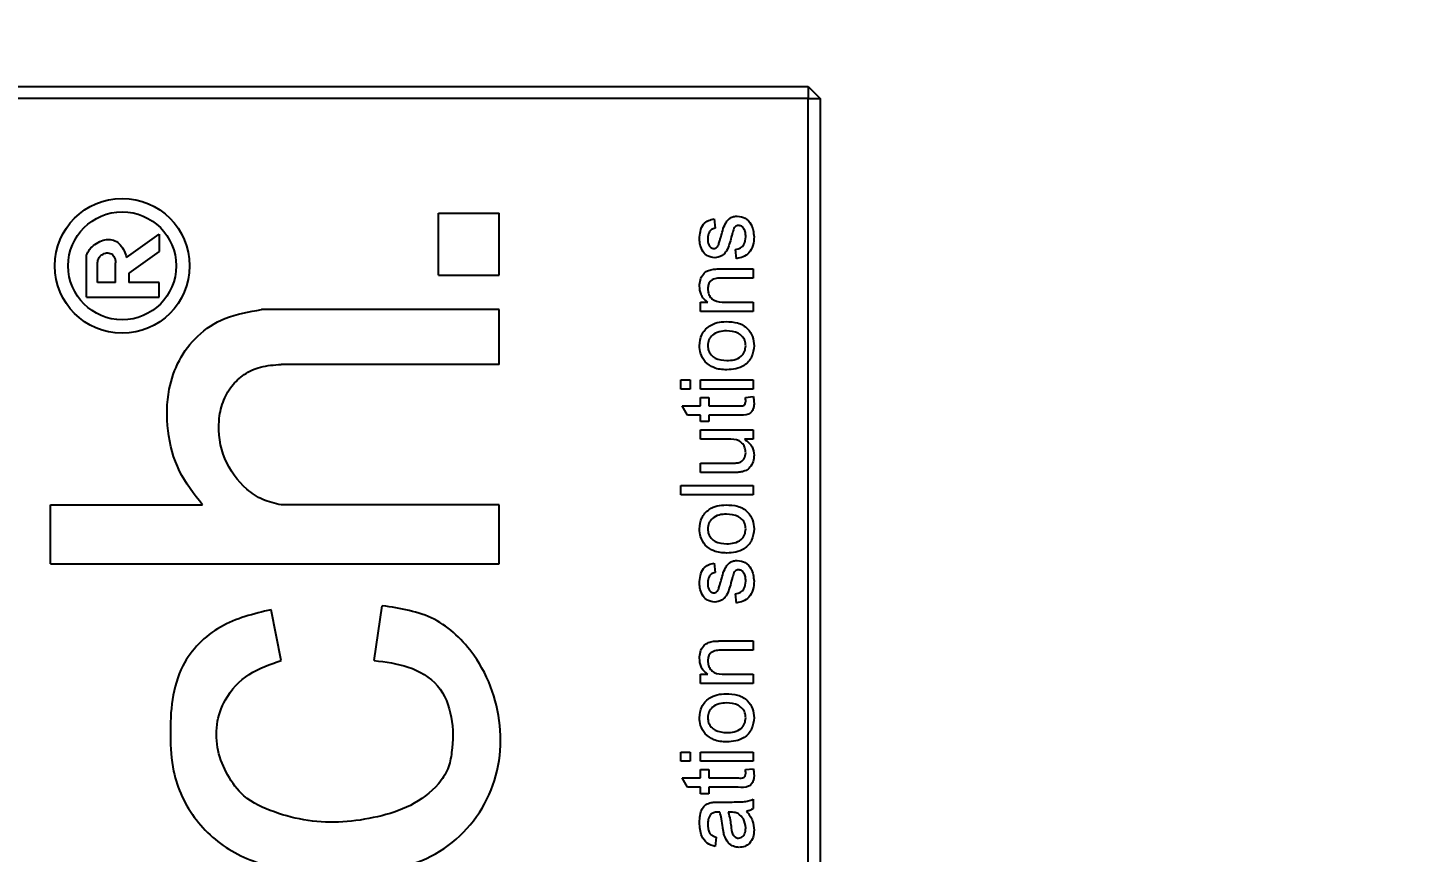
# Model space of a CAD drawing. Extents: x 75 to 2075, y 25 to 1460.
# Drawn here: x 286.1 to 356.7, y 1055.8 to 1098 of the extents above; entities that cross this region are included whole.
import ezdxf

# ---------------------------------------------------------------- set-up
doc = ezdxf.new("R2010")
doc.units = 0
doc.header["$LTSCALE"] = 5
doc.linetypes.add('SLD-KATı', pattern=[0])
doc.layers.get('0').update_dxf_attribs({"linetype": 'CONTINUOUS'})
doc.styles.add('SLDTEXTSTYLE1', font='GOTHIC.TTF', dxfattribs={"width": 0.913})
doc.dimstyles.new('SLDDIMSTYLE1', dxfattribs={"dimtxt": 17.5, "dimasz": 16.51, "dimexe": 0, "dimexo": 0.0625, "dimgap": 4.375, "dimtad": 1, "dimlfac": 0.8, "dimrnd": 1e-09, "dimzin": 12, "dimtxsty": 'SLDTEXTSTYLE1', "dimsah": 1, "dimcen": 0.09, "dimazin": 3, "dimtfac": 1, "dimtofl": 0, "dimtmove": 0, "dimatfit": 3, "dimtolj": 1, "dimtzin": 12})

# ---------------------------------------------------------------- blocks, each defined once
blk = doc.blocks.new('_D_6')
at = {"color": 7, "linetype": 'SLD-KATı'}
for p, q in [((239.966, 1229.442), (169.877, 1229.442)), ((174.877, 1229.442), (174.877, 543.28)), ((368.627, 543.28), (169.877, 543.28))]:
    blk.add_line(p, q, dxfattribs=at)
for points in [[(174.877, 1229.442), (172.337, 1212.932), (177.417, 1212.932)], [(174.877, 543.28), (177.417, 559.79), (172.337, 559.79)]]:
    blk.add_solid(points, dxfattribs=at)
at = {"color": 7, "linetype": 'SLD-KATı', "insert": (152.524, 866.241), "char_height": 17.5, "attachment_point": 1, "rotation": 90, "style": 'SLDTEXTSTYLE1'}
blk.add_mtext('550', dxfattribs=at)

msp = doc.modelspace()

# ---------------------------------------------------------------- linework, layer by layer
at = {"color": 7, "linetype": 'SLD-KATı'}
for p, q in [((272.647, 1094.995), (326.03, 1094.995)), ((326.03, 1094.995), (326.03, 1094.37)), ((326.03, 1094.995), (326.655, 1094.37)), ((326.03, 1094.37), (272.647, 1094.37)), ((326.03, 937), (326.03, 1094.37)), ((326.03, 1094.37), (326.655, 1094.37)), ((326.655, 1094.37), (326.655, 937)), ((307.107, 1085.346), (307.107, 1088.51)), ((307.107, 1088.51), (310.228, 1088.51)), ((310.228, 1085.346), (310.228, 1088.51)), ((321.229, 1088.219), (321.277, 1087.746)), ((291.153, 1086.251), (292.826, 1087.445)), ((292.826, 1087.445), (292.826, 1086.559)), ((289.103, 1084.223), (289.103, 1086.363)), ((292.826, 1086.559), (291.275, 1085.452)), ((322.365, 1086.184), (322.318, 1086.657)), ((289.667, 1084.975), (289.667, 1085.98)), ((290.587, 1084.975), (290.587, 1085.98)), ((291.275, 1085.452), (291.275, 1084.975)), ((307.107, 1085.346), (310.228, 1085.346)), ((321.566, 1085.663), (323.217, 1085.663)), ((323.217, 1085.663), (323.217, 1085.19)), ((290.587, 1084.975), (289.667, 1084.975)), ((292.826, 1084.975), (291.275, 1084.975)), ((292.826, 1084.223), (292.826, 1084.975)), ((323.217, 1085.19), (321.606, 1085.19)), ((289.103, 1084.223), (292.826, 1084.223)), ((320.519, 1083.959), (320.896, 1083.959)), ((320.519, 1083.486), (320.519, 1083.959)), ((321.771, 1083.959), (323.217, 1083.959)), ((323.217, 1083.959), (323.217, 1083.486)), ((310.228, 1083.582), (298.059, 1083.582)), ((310.228, 1080.775), (310.228, 1083.582)), ((323.217, 1083.486), (320.519, 1083.486)), ((310.228, 1080.775), (299.064, 1080.775)), ((319.525, 1079.983), (319.999, 1079.983)), ((319.525, 1079.51), (319.525, 1079.983)), ((319.999, 1079.983), (319.999, 1079.51)), ((320.519, 1079.983), (323.217, 1079.983)), ((320.519, 1079.51), (320.519, 1079.983)), ((323.217, 1079.983), (323.217, 1079.51)), ((319.999, 1079.51), (319.525, 1079.51)), ((323.217, 1079.51), (320.519, 1079.51)), ((320.519, 1079.084), (320.945, 1079.084)), ((320.519, 1078.658), (320.519, 1079.084)), ((320.945, 1079.084), (320.945, 1078.658)), ((322.827, 1079.084), (323.224, 1079.131)), ((319.593, 1078.658), (320.519, 1078.658)), ((319.862, 1078.185), (319.593, 1078.658)), ((320.945, 1078.658), (322.476, 1078.658)), ((320.519, 1078.185), (319.862, 1078.185)), ((320.519, 1077.853), (320.519, 1078.185)), ((320.945, 1077.853), (320.519, 1077.853)), ((320.945, 1078.185), (320.945, 1077.853)), ((322.459, 1078.185), (320.945, 1078.185)), ((320.519, 1077.427), (323.217, 1077.427)), ((320.519, 1076.954), (320.519, 1077.427)), ((321.936, 1076.954), (320.519, 1076.954)), ((323.217, 1076.954), (322.776, 1076.954)), ((323.217, 1077.427), (323.217, 1076.954)), ((320.519, 1075.723), (321.986, 1075.723)), ((320.519, 1075.25), (320.519, 1075.723)), ((322.182, 1075.25), (320.519, 1075.25)), ((319.525, 1074.587), (323.217, 1074.587)), ((319.525, 1074.114), (319.525, 1074.587)), ((323.217, 1074.114), (319.525, 1074.114)), ((323.217, 1074.587), (323.217, 1074.114)), ((287.266, 1073.59), (295.044, 1073.59)), ((287.266, 1070.576), (287.266, 1073.59)), ((310.228, 1073.59), (299.064, 1073.59)), ((310.228, 1070.576), (310.228, 1073.59)), ((287.266, 1070.576), (310.228, 1070.576)), ((321.229, 1070.611), (321.277, 1070.138)), ((303.822, 1065.635), (304.24, 1068.438)), ((322.365, 1068.576), (322.318, 1069.049)), ((299.064, 1065.635), (298.549, 1068.236)), ((321.566, 1066.635), (323.217, 1066.635)), ((323.217, 1066.635), (323.217, 1066.162)), ((323.217, 1066.162), (321.606, 1066.162)), ((320.519, 1064.931), (320.896, 1064.931)), ((320.519, 1064.458), (320.519, 1064.931)), ((321.771, 1064.931), (323.217, 1064.931)), ((323.217, 1064.931), (323.217, 1064.458)), ((323.217, 1064.458), (320.519, 1064.458)), ((319.525, 1060.956), (319.999, 1060.956)), ((319.525, 1060.482), (319.525, 1060.956)), ((319.999, 1060.956), (319.999, 1060.482)), ((320.519, 1060.956), (323.217, 1060.956)), ((320.519, 1060.482), (320.519, 1060.956)), ((323.217, 1060.956), (323.217, 1060.482)), ((319.999, 1060.482), (319.525, 1060.482)), ((323.217, 1060.482), (320.519, 1060.482)), ((320.519, 1060.056), (320.945, 1060.056)), ((320.519, 1059.63), (320.519, 1060.056)), ((320.945, 1060.056), (320.945, 1059.63)), ((322.827, 1060.056), (323.224, 1060.104)), ((319.593, 1059.63), (320.519, 1059.63)), ((319.862, 1059.157), (319.593, 1059.63)), ((320.945, 1059.63), (322.476, 1059.63)), ((320.519, 1059.157), (319.862, 1059.157)), ((320.519, 1058.826), (320.519, 1059.157)), ((320.945, 1058.826), (320.519, 1058.826)), ((320.945, 1059.157), (320.945, 1058.826)), ((322.459, 1059.157), (320.945, 1059.157)), ((323.217, 1058.542), (323.217, 1058.068)), ((321.468, 1058.4), (322.046, 1058.4)), ((322.077, 1057.877), (321.939, 1057.879)), ((321.324, 1056.601), (321.277, 1056.128))]:
    msp.add_line(p, q, dxfattribs=at)
for radius in [3.446, 2.762]:
    msp.add_circle((290.928, 1085.82), radius, dxfattribs=at)
for points, knots in [([(320.472, 1087.188), (320.48, 1087.321), (320.496, 1087.585), (320.64, 1087.94), (320.92, 1088.158), (321.126, 1088.199), (321.229, 1088.219)], [0, 0, 0, 0, 0.280743, 0.560423, 0.779446, 1, 1, 1, 1]), ([(321.559, 1087.268), (321.622, 1087.514), (321.701, 1087.821), (321.899, 1088.145), (322.042, 1088.272), (322.218, 1088.35), (322.344, 1088.358), (322.407, 1088.361)], [0, 0, 0, 0, 0.500449, 0.625404, 0.750268, 0.875066, 1, 1, 1, 1]), ([(322.407, 1088.361), (322.548, 1088.338), (322.832, 1088.293), (323.2, 1087.897), (323.24, 1087.529), (323.264, 1087.304)], [0, 0, 0, 0, 0.279916, 0.560026, 1, 1, 1, 1]), ([(321.277, 1087.746), (321.211, 1087.729), (321.081, 1087.695), (320.917, 1087.503), (320.905, 1087.329), (320.898, 1087.223)], [0, 0, 0, 0, 0.280296, 0.560225, 1, 1, 1, 1]), ([(322.236, 1087.726), (322.206, 1087.644), (322.153, 1087.498), (322.115, 1087.348), (322.098, 1087.281)], [0, 0, 0, 0, 0.559795, 1, 1, 1, 1]), ([(322.455, 1087.888), (322.428, 1087.885), (322.374, 1087.879), (322.292, 1087.823), (322.258, 1087.763), (322.236, 1087.726)], [0, 0, 0, 0, 0.279763, 0.559842, 1, 1, 1, 1]), ([(322.838, 1087.31), (322.836, 1087.382), (322.831, 1087.526), (322.759, 1087.718), (322.625, 1087.858), (322.511, 1087.878), (322.455, 1087.888)], [0, 0, 0, 0, 0.28118, 0.560949, 0.781067, 1, 1, 1, 1]), ([(289.103, 1086.363), (289.15, 1086.467), (289.249, 1086.684), (289.527, 1086.93), (289.853, 1087.112), (290.212, 1087.195), (290.573, 1087.128), (290.849, 1086.892), (291.049, 1086.593), (291.119, 1086.363), (291.153, 1086.251)], [0, 0, 0, 0, 0.11784, 0.247557, 0.380498, 0.507582, 0.626829, 0.749578, 0.878, 1, 1, 1, 1]), ([(320.661, 1086.528), (320.599, 1086.644), (320.488, 1086.851), (320.477, 1087.085), (320.472, 1087.188)], [0, 0, 0, 0, 0.558912, 1, 1, 1, 1]), ([(320.898, 1087.223), (320.9, 1087.108), (320.904, 1086.936), (321.025, 1086.773), (321.122, 1086.712), (321.178, 1086.707), (321.206, 1086.705)], [0, 0, 0, 0, 0.499722, 0.749085, 0.874587, 1, 1, 1, 1]), ([(321.206, 1086.705), (321.235, 1086.707), (321.286, 1086.712), (321.329, 1086.741), (321.348, 1086.754)], [0, 0, 0, 0, 0.5592611, 1, 1, 1, 1]), ([(322.098, 1087.281), (322.037, 1087.041), (321.961, 1086.741), (321.755, 1086.435), (321.562, 1086.276), (321.377, 1086.249), (321.254, 1086.231)], [0, 0, 0, 0, 0.501329, 0.626593, 0.751812, 1, 1, 1, 1]), ([(321.348, 1086.754), (321.373, 1086.78), (321.419, 1086.825), (321.444, 1086.884), (321.455, 1086.91)], [0, 0, 0, 0, 0.559085, 1, 1, 1, 1]), ([(321.455, 1086.91), (321.476, 1086.977), (321.512, 1087.095), (321.545, 1087.215), (321.559, 1087.268)], [0, 0, 0, 0, 0.559985, 1, 1, 1, 1]), ([(322.318, 1086.657), (322.403, 1086.676), (322.573, 1086.714), (322.808, 1086.944), (322.827, 1087.171), (322.838, 1087.31)], [0, 0, 0, 0, 0.281299, 0.561066, 1, 1, 1, 1]), ([(323.264, 1087.304), (323.257, 1087.155), (323.243, 1086.857), (323.038, 1086.475), (322.709, 1086.261), (322.48, 1086.21), (322.365, 1086.184)], [0, 0, 0, 0, 0.280737, 0.559299, 0.779305, 1, 1, 1, 1]), ([(289.667, 1085.98), (289.671, 1086.027), (289.68, 1086.12), (289.763, 1086.285), (289.902, 1086.408), (290.066, 1086.472), (290.194, 1086.487), (290.32, 1086.464), (290.43, 1086.397), (290.513, 1086.291), (290.57, 1086.149), (290.581, 1086.04), (290.587, 1085.98)], [0, 0, 0, 0, 0.093823, 0.18437, 0.361543, 0.44855, 0.532845, 0.615196, 0.699567, 0.782548, 0.880275, 1, 1, 1, 1]), ([(321.254, 1086.231), (321.124, 1086.249), (320.89, 1086.281), (320.731, 1086.452), (320.661, 1086.528)], [0, 0, 0, 0, 0.558914, 1, 1, 1, 1]), ([(320.472, 1084.781), (320.481, 1084.891), (320.499, 1085.111), (320.641, 1085.395), (320.872, 1085.572), (321.04, 1085.617), (321.124, 1085.639)], [0, 0, 0, 0, 0.280222, 0.55998, 0.779655, 1, 1, 1, 1]), ([(321.124, 1085.639), (321.206, 1085.648), (321.354, 1085.663), (321.501, 1085.663), (321.566, 1085.663)], [0, 0, 0, 0, 0.559752, 1, 1, 1, 1]), ([(320.896, 1083.959), (320.824, 1084.015), (320.682, 1084.125), (320.506, 1084.406), (320.485, 1084.639), (320.472, 1084.781)], [0, 0, 0, 0, 0.280531, 0.560804, 1, 1, 1, 1]), ([(321.606, 1085.19), (321.511, 1085.189), (321.321, 1085.188), (321.059, 1085.091), (320.918, 1084.875), (320.905, 1084.724), (320.898, 1084.649)], [0, 0, 0, 0, 0.281663, 0.559773, 0.779561, 1, 1, 1, 1]), ([(320.898, 1084.649), (320.904, 1084.57), (320.918, 1084.412), (321.031, 1084.197), (321.304, 1083.971), (321.578, 1083.964), (321.771, 1083.959)], [0, 0, 0, 0, 0.187264, 0.374354, 0.560538, 1, 1, 1, 1]), ([(295.044, 1073.59), (294.608, 1074.146), (293.728, 1075.27), (293.177, 1077.373), (293.21, 1079.34), (293.78, 1081.019), (294.752, 1082.315), (296.229, 1083.281), (297.42, 1083.477), (298.059, 1083.582)], [0, 0, 0, 0, 0.160646, 0.324655, 0.487041, 0.606252, 0.725569, 0.85267, 1, 1, 1, 1]), ([(320.472, 1081.736), (320.493, 1081.93), (320.536, 1082.318), (320.914, 1082.739), (321.375, 1082.941), (321.678, 1082.957), (321.83, 1082.965)], [0, 0, 0, 0, 0.279557, 0.5586, 0.778993, 1, 1, 1, 1]), ([(321.853, 1082.492), (321.724, 1082.486), (321.468, 1082.475), (321.141, 1082.308), (320.931, 1082.039), (320.909, 1081.837), (320.898, 1081.736)], [0, 0, 0, 0, 0.281063, 0.560323, 0.78018, 1, 1, 1, 1]), ([(321.83, 1082.965), (322.032, 1082.959), (322.432, 1082.945), (322.937, 1082.657), (323.217, 1082.207), (323.249, 1081.893), (323.264, 1081.736)], [0, 0, 0, 0, 0.281039, 0.559505, 0.779594, 1, 1, 1, 1]), ([(322.838, 1081.736), (322.831, 1081.824), (322.815, 1081.999), (322.669, 1082.224), (322.363, 1082.462), (322.063, 1082.48), (321.853, 1082.492)], [0, 0, 0, 0, 0.187046, 0.373954, 0.56098, 1, 1, 1, 1]), ([(320.768, 1080.91), (320.671, 1081.05), (320.498, 1081.3), (320.48, 1081.603), (320.472, 1081.736)], [0, 0, 0, 0, 0.559027, 1, 1, 1, 1]), ([(320.898, 1081.736), (320.905, 1081.649), (320.92, 1081.476), (321.061, 1081.25), (321.361, 1081.01), (321.658, 1080.991), (321.867, 1080.977)], [0, 0, 0, 0, 0.187138, 0.374021, 0.561106, 1, 1, 1, 1]), ([(321.867, 1080.977), (321.997, 1080.983), (322.256, 1080.994), (322.594, 1081.154), (322.805, 1081.429), (322.827, 1081.634), (322.838, 1081.736)], [0, 0, 0, 0, 0.281131, 0.56039, 0.780157, 1, 1, 1, 1]), ([(323.264, 1081.736), (323.244, 1081.538), (323.202, 1081.143), (322.81, 1080.713), (322.332, 1080.527), (322.023, 1080.511), (321.868, 1080.504)], [0, 0, 0, 0, 0.27962, 0.558358, 0.778851, 1, 1, 1, 1]), ([(299.064, 1073.59), (298.744, 1073.665), (298.109, 1073.815), (297.014, 1074.546), (296.037, 1075.911), (295.778, 1077.577), (296.043, 1078.851), (296.485, 1079.678), (297.158, 1080.306), (298.039, 1080.712), (298.706, 1080.753), (299.064, 1080.775)], [0, 0, 0, 0, 0.092526, 0.183623, 0.366352, 0.551253, 0.642282, 0.731516, 0.812064, 0.899095, 1, 1, 1, 1]), ([(321.868, 1080.504), (321.636, 1080.515), (321.223, 1080.534), (320.907, 1080.795), (320.768, 1080.91)], [0, 0, 0, 0, 0.560975, 1, 1, 1, 1]), ([(322.838, 1078.898), (322.837, 1078.933), (322.836, 1078.995), (322.829, 1079.057), (322.827, 1079.084)], [0, 0, 0, 0, 0.559957, 1, 1, 1, 1]), ([(323.224, 1079.131), (323.236, 1079.07), (323.258, 1078.959), (323.263, 1078.847), (323.264, 1078.798)], [0, 0, 0, 0, 0.56008, 1, 1, 1, 1]), ([(323.264, 1078.798), (323.262, 1078.723), (323.256, 1078.575), (323.17, 1078.361), (322.9, 1078.157), (322.641, 1078.173), (322.459, 1078.185)], [0, 0, 0, 0, 0.187439, 0.373803, 0.559453, 1, 1, 1, 1]), ([(322.476, 1078.658), (322.565, 1078.652), (322.676, 1078.645), (322.784, 1078.718), (322.834, 1078.79), (322.837, 1078.855), (322.838, 1078.898)], [0, 0, 0, 0, 0.499617, 0.625248, 0.75035, 1, 1, 1, 1]), ([(322.838, 1076.261), (322.83, 1076.342), (322.814, 1076.503), (322.695, 1076.721), (322.413, 1076.948), (322.133, 1076.952), (321.936, 1076.954)], [0, 0, 0, 0, 0.187106, 0.374228, 0.560838, 1, 1, 1, 1]), ([(322.776, 1076.954), (322.93, 1076.836), (323.205, 1076.624), (323.246, 1076.284), (323.264, 1076.134)], [0, 0, 0, 0, 0.559465, 1, 1, 1, 1]), ([(322.46, 1075.751), (322.521, 1075.772), (322.643, 1075.814), (322.807, 1075.992), (322.826, 1076.159), (322.838, 1076.261)], [0, 0, 0, 0, 0.280872, 0.561202, 1, 1, 1, 1]), ([(323.264, 1076.134), (323.255, 1076.024), (323.235, 1075.803), (323.089, 1075.522), (322.86, 1075.341), (322.692, 1075.298), (322.607, 1075.277)], [0, 0, 0, 0, 0.280273, 0.560186, 0.779618, 1, 1, 1, 1]), ([(321.986, 1075.723), (322.075, 1075.723), (322.234, 1075.722), (322.391, 1075.742), (322.46, 1075.751)], [0, 0, 0, 0, 0.5602846, 1, 1, 1, 1]), ([(322.607, 1075.277), (322.528, 1075.267), (322.387, 1075.25), (322.245, 1075.25), (322.182, 1075.25)], [0, 0, 0, 0, 0.559852, 1, 1, 1, 1]), ([(320.472, 1072.364), (320.493, 1072.558), (320.536, 1072.946), (320.914, 1073.368), (321.375, 1073.569), (321.678, 1073.585), (321.83, 1073.593)], [0, 0, 0, 0, 0.2795539, 0.5586075, 0.7789981, 1, 1, 1, 1]), ([(321.83, 1073.593), (322.032, 1073.587), (322.432, 1073.574), (322.937, 1073.285), (323.217, 1072.835), (323.249, 1072.521), (323.264, 1072.364)], [0, 0, 0, 0, 0.281039, 0.559505, 0.779594, 1, 1, 1, 1]), ([(321.853, 1073.12), (321.724, 1073.114), (321.468, 1073.103), (321.141, 1072.936), (320.931, 1072.667), (320.909, 1072.465), (320.898, 1072.364)], [0, 0, 0, 0, 0.281061, 0.56032, 0.780154, 1, 1, 1, 1]), ([(322.838, 1072.364), (322.831, 1072.452), (322.815, 1072.627), (322.669, 1072.853), (322.363, 1073.09), (322.063, 1073.108), (321.853, 1073.12)], [0, 0, 0, 0, 0.187044, 0.37395, 0.56099, 1, 1, 1, 1]), ([(320.768, 1071.538), (320.671, 1071.678), (320.498, 1071.928), (320.48, 1072.231), (320.472, 1072.364)], [0, 0, 0, 0, 0.559066, 1, 1, 1, 1]), ([(320.898, 1072.364), (320.905, 1072.277), (320.92, 1072.104), (321.061, 1071.878), (321.361, 1071.639), (321.658, 1071.619), (321.867, 1071.605)], [0, 0, 0, 0, 0.18714, 0.374025, 0.561095, 1, 1, 1, 1]), ([(321.867, 1071.605), (321.997, 1071.611), (322.256, 1071.622), (322.594, 1071.782), (322.805, 1072.057), (322.827, 1072.262), (322.838, 1072.364)], [0, 0, 0, 0, 0.281131, 0.56039, 0.780157, 1, 1, 1, 1]), ([(323.264, 1072.364), (323.244, 1072.166), (323.202, 1071.771), (322.81, 1071.341), (322.332, 1071.155), (322.023, 1071.14), (321.868, 1071.132)], [0, 0, 0, 0, 0.279606, 0.55836, 0.778848, 1, 1, 1, 1]), ([(321.868, 1071.132), (321.636, 1071.143), (321.223, 1071.162), (320.907, 1071.423), (320.768, 1071.538)], [0, 0, 0, 0, 0.560972, 1, 1, 1, 1]), ([(320.472, 1069.58), (320.48, 1069.713), (320.496, 1069.978), (320.64, 1070.332), (320.92, 1070.55), (321.126, 1070.591), (321.229, 1070.611)], [0, 0, 0, 0, 0.280743, 0.560423, 0.779446, 1, 1, 1, 1]), ([(321.559, 1069.66), (321.622, 1069.906), (321.701, 1070.213), (321.899, 1070.537), (322.042, 1070.665), (322.218, 1070.742), (322.344, 1070.75), (322.407, 1070.753)], [0, 0, 0, 0, 0.500434, 0.625391, 0.750273, 0.875064, 1, 1, 1, 1]), ([(322.407, 1070.753), (322.548, 1070.731), (322.832, 1070.685), (323.2, 1070.289), (323.24, 1069.921), (323.264, 1069.697)], [0, 0, 0, 0, 0.279916, 0.560026, 1, 1, 1, 1]), ([(321.277, 1070.138), (321.211, 1070.121), (321.081, 1070.087), (320.917, 1069.895), (320.905, 1069.721), (320.898, 1069.615)], [0, 0, 0, 0, 0.280296, 0.560225, 1, 1, 1, 1]), ([(322.236, 1070.118), (322.206, 1070.036), (322.153, 1069.891), (322.115, 1069.74), (322.098, 1069.674)], [0, 0, 0, 0, 0.559795, 1, 1, 1, 1]), ([(322.455, 1070.28), (322.428, 1070.277), (322.374, 1070.271), (322.292, 1070.215), (322.258, 1070.155), (322.236, 1070.118)], [0, 0, 0, 0, 0.279725, 0.559863, 1, 1, 1, 1]), ([(322.838, 1069.702), (322.836, 1069.774), (322.831, 1069.919), (322.759, 1070.11), (322.625, 1070.251), (322.511, 1070.27), (322.455, 1070.28)], [0, 0, 0, 0, 0.28118, 0.560949, 0.781067, 1, 1, 1, 1]), ([(320.661, 1068.92), (320.599, 1069.036), (320.488, 1069.243), (320.477, 1069.477), (320.472, 1069.58)], [0, 0, 0, 0, 0.558963, 1, 1, 1, 1]), ([(320.898, 1069.615), (320.9, 1069.5), (320.904, 1069.328), (321.025, 1069.166), (321.122, 1069.105), (321.178, 1069.099), (321.206, 1069.097)], [0, 0, 0, 0, 0.499734, 0.749059, 0.874593, 1, 1, 1, 1]), ([(321.206, 1069.097), (321.235, 1069.1), (321.286, 1069.105), (321.329, 1069.134), (321.348, 1069.146)], [0, 0, 0, 0, 0.5592408, 1, 1, 1, 1]), ([(322.098, 1069.674), (322.037, 1069.433), (321.961, 1069.133), (321.755, 1068.827), (321.562, 1068.668), (321.377, 1068.641), (321.254, 1068.623)], [0, 0, 0, 0, 0.501329, 0.626593, 0.751812, 1, 1, 1, 1]), ([(321.348, 1069.146), (321.373, 1069.172), (321.419, 1069.217), (321.444, 1069.276), (321.455, 1069.302)], [0, 0, 0, 0, 0.559085, 1, 1, 1, 1]), ([(321.455, 1069.302), (321.476, 1069.369), (321.512, 1069.488), (321.545, 1069.608), (321.559, 1069.66)], [0, 0, 0, 0, 0.559931, 1, 1, 1, 1]), ([(322.318, 1069.049), (322.403, 1069.068), (322.573, 1069.106), (322.808, 1069.336), (322.827, 1069.563), (322.838, 1069.702)], [0, 0, 0, 0, 0.281319, 0.561094, 1, 1, 1, 1]), ([(323.264, 1069.697), (323.257, 1069.547), (323.243, 1069.249), (323.038, 1068.867), (322.709, 1068.653), (322.48, 1068.602), (322.365, 1068.576)], [0, 0, 0, 0, 0.280737, 0.559299, 0.779305, 1, 1, 1, 1]), ([(298.549, 1068.236), (297.652, 1068.019), (295.85, 1067.582), (294.006, 1065.733), (293.429, 1063.633), (293.366, 1061.805), (293.482, 1059.653), (294.561, 1057.359), (296.757, 1055.548), (299.471, 1054.835), (301.993, 1054.705), (304.281, 1054.825), (306.304, 1055.315), (308.091, 1056.417), (309.441, 1058.03), (310.223, 1059.98), (310.372, 1062.063), (309.959, 1064.108), (308.904, 1066.149), (307.01, 1068.01), (305.164, 1068.295), (304.24, 1068.438)], [0, 0, 0, 0, 0.062249, 0.125088, 0.166162, 0.20824, 0.249754, 0.312267, 0.374879, 0.437631, 0.500185, 0.547001, 0.593695, 0.640651, 0.687739, 0.734905, 0.781618, 0.828365, 0.875287, 0.937595, 1, 1, 1, 1]), ([(321.254, 1068.623), (321.124, 1068.641), (320.89, 1068.673), (320.731, 1068.844), (320.661, 1068.92)], [0, 0, 0, 0, 0.558914, 1, 1, 1, 1]), ([(320.472, 1065.753), (320.481, 1065.863), (320.499, 1066.083), (320.641, 1066.367), (320.872, 1066.544), (321.04, 1066.589), (321.124, 1066.611)], [0, 0, 0, 0, 0.28023, 0.559968, 0.779649, 1, 1, 1, 1]), ([(321.124, 1066.611), (321.206, 1066.62), (321.354, 1066.635), (321.501, 1066.635), (321.566, 1066.635)], [0, 0, 0, 0, 0.559755, 1, 1, 1, 1]), ([(303.822, 1065.635), (304.411, 1065.563), (305.589, 1065.421), (307.22, 1064.484), (307.884, 1062.726), (307.863, 1061.246), (307.638, 1060.062), (306.96, 1059.052), (305.726, 1058.141), (303.997, 1057.603), (302.229, 1057.33), (300.427, 1057.391), (298.711, 1057.842), (297.176, 1058.527), (296.281, 1059.755), (295.768, 1061.006), (295.701, 1062.374), (296.181, 1063.812), (297.363, 1065.052), (298.497, 1065.44), (299.064, 1065.635)], [0, 0, 0, 0, 0.062394, 0.124774, 0.186086, 0.249354, 0.279988, 0.311272, 0.374875, 0.437236, 0.500232, 0.562764, 0.625173, 0.687178, 0.734208, 0.781197, 0.828123, 0.875006, 0.937496, 1, 1, 1, 1]), ([(320.896, 1064.931), (320.824, 1064.987), (320.682, 1065.098), (320.506, 1065.378), (320.485, 1065.611), (320.472, 1065.753)], [0, 0, 0, 0, 0.280531, 0.560804, 1, 1, 1, 1]), ([(321.606, 1066.162), (321.511, 1066.161), (321.321, 1066.16), (321.059, 1066.063), (320.918, 1065.847), (320.905, 1065.697), (320.898, 1065.621)], [0, 0, 0, 0, 0.281675, 0.559794, 0.77959, 1, 1, 1, 1]), ([(320.898, 1065.621), (320.904, 1065.542), (320.918, 1065.384), (321.031, 1065.17), (321.304, 1064.943), (321.578, 1064.936), (321.771, 1064.931)], [0, 0, 0, 0, 0.187264, 0.374354, 0.560538, 1, 1, 1, 1]), ([(320.472, 1062.708), (320.493, 1062.902), (320.536, 1063.29), (320.914, 1063.712), (321.375, 1063.913), (321.678, 1063.929), (321.83, 1063.937)], [0, 0, 0, 0, 0.279558, 0.558601, 0.778995, 1, 1, 1, 1]), ([(321.853, 1063.464), (321.724, 1063.458), (321.468, 1063.447), (321.141, 1063.28), (320.931, 1063.011), (320.909, 1062.809), (320.898, 1062.708)], [0, 0, 0, 0, 0.281063, 0.560323, 0.78018, 1, 1, 1, 1]), ([(321.83, 1063.937), (322.032, 1063.931), (322.432, 1063.918), (322.937, 1063.629), (323.217, 1063.179), (323.249, 1062.865), (323.264, 1062.708)], [0, 0, 0, 0, 0.281043, 0.559514, 0.779607, 1, 1, 1, 1]), ([(322.838, 1062.708), (322.831, 1062.796), (322.815, 1062.971), (322.669, 1063.197), (322.363, 1063.434), (322.063, 1063.452), (321.853, 1063.464)], [0, 0, 0, 0, 0.187046, 0.373954, 0.56098, 1, 1, 1, 1]), ([(320.768, 1061.882), (320.671, 1062.022), (320.498, 1062.273), (320.48, 1062.575), (320.472, 1062.708)], [0, 0, 0, 0, 0.559043, 1, 1, 1, 1]), ([(320.898, 1062.708), (320.905, 1062.622), (320.92, 1062.448), (321.061, 1062.222), (321.361, 1061.983), (321.658, 1061.963), (321.867, 1061.95)], [0, 0, 0, 0, 0.187138, 0.374021, 0.561106, 1, 1, 1, 1]), ([(321.867, 1061.95), (321.997, 1061.955), (322.256, 1061.967), (322.594, 1062.126), (322.805, 1062.401), (322.827, 1062.606), (322.838, 1062.708)], [0, 0, 0, 0, 0.281131, 0.56039, 0.780157, 1, 1, 1, 1]), ([(323.264, 1062.708), (323.244, 1062.51), (323.202, 1062.115), (322.81, 1061.685), (322.332, 1061.499), (322.023, 1061.484), (321.868, 1061.476)], [0, 0, 0, 0, 0.279618, 0.558367, 0.778852, 1, 1, 1, 1]), ([(321.868, 1061.476), (321.636, 1061.487), (321.223, 1061.506), (320.907, 1061.767), (320.768, 1061.882)], [0, 0, 0, 0, 0.560972, 1, 1, 1, 1]), ([(322.838, 1059.871), (322.837, 1059.905), (322.836, 1059.967), (322.829, 1060.029), (322.827, 1060.056)], [0, 0, 0, 0, 0.559846, 1, 1, 1, 1]), ([(323.224, 1060.104), (323.236, 1060.042), (323.258, 1059.932), (323.263, 1059.819), (323.264, 1059.77)], [0, 0, 0, 0, 0.56008, 1, 1, 1, 1]), ([(323.264, 1059.77), (323.262, 1059.696), (323.256, 1059.547), (323.17, 1059.334), (322.9, 1059.129), (322.641, 1059.145), (322.459, 1059.157)], [0, 0, 0, 0, 0.187382, 0.373781, 0.559436, 1, 1, 1, 1]), ([(322.476, 1059.63), (322.565, 1059.624), (322.676, 1059.617), (322.784, 1059.69), (322.834, 1059.762), (322.837, 1059.827), (322.838, 1059.871)], [0, 0, 0, 0, 0.499623, 0.625256, 0.750419, 1, 1, 1, 1]), ([(322.046, 1058.4), (322.181, 1058.4), (322.403, 1058.401), (322.712, 1058.411), (322.974, 1058.441), (323.136, 1058.508), (323.217, 1058.542)], [0, 0, 0, 0, 0.3401905, 0.5603521, 0.7801851, 1, 1, 1, 1]), ([(320.472, 1057.35), (320.485, 1057.597), (320.503, 1057.94), (320.786, 1058.294), (320.971, 1058.349), (321.063, 1058.377)], [0, 0, 0, 0, 0.559257, 0.779217, 1, 1, 1, 1]), ([(321.403, 1057.879), (321.327, 1057.877), (321.193, 1057.874), (321.087, 1057.793), (321.041, 1057.757)], [0, 0, 0, 0, 0.561949, 1, 1, 1, 1]), ([(321.063, 1058.377), (321.139, 1058.385), (321.273, 1058.399), (321.409, 1058.4), (321.468, 1058.4)], [0, 0, 0, 0, 0.559772, 1, 1, 1, 1]), ([(321.513, 1057.877), (321.493, 1057.877), (321.456, 1057.878), (321.419, 1057.879), (321.403, 1057.879)], [0, 0, 0, 0, 0.560165, 1, 1, 1, 1]), ([(321.668, 1057.096), (321.65, 1057.244), (321.616, 1057.508), (321.545, 1057.764), (321.513, 1057.877)], [0, 0, 0, 0, 0.560186, 1, 1, 1, 1]), ([(321.939, 1057.879), (321.976, 1057.748), (322.041, 1057.514), (322.073, 1057.273), (322.086, 1057.167)], [0, 0, 0, 0, 0.559698, 1, 1, 1, 1]), ([(322.451, 1057.806), (322.383, 1057.831), (322.262, 1057.874), (322.133, 1057.876), (322.077, 1057.877)], [0, 0, 0, 0, 0.558939, 1, 1, 1, 1]), ([(322.838, 1057.071), (322.818, 1057.238), (322.781, 1057.535), (322.552, 1057.724), (322.451, 1057.806)], [0, 0, 0, 0, 0.559761, 1, 1, 1, 1]), ([(323.217, 1058.068), (323.16, 1058.031), (323.058, 1057.963), (322.938, 1057.938), (322.886, 1057.926)], [0, 0, 0, 0, 0.559673, 1, 1, 1, 1]), ([(322.886, 1057.926), (323.006, 1057.765), (323.221, 1057.476), (323.251, 1057.12), (323.264, 1056.963)], [0, 0, 0, 0, 0.559997, 1, 1, 1, 1]), ([(321.277, 1056.128), (321.13, 1056.171), (320.837, 1056.257), (320.51, 1056.724), (320.486, 1057.112), (320.472, 1057.35)], [0, 0, 0, 0, 0.280432, 0.559308, 1, 1, 1, 1]), ([(321.041, 1057.757), (320.991, 1057.672), (320.903, 1057.519), (320.899, 1057.343), (320.898, 1057.265)], [0, 0, 0, 0, 0.5579038, 1, 1, 1, 1]), ([(320.898, 1057.265), (320.9, 1057.184), (320.905, 1057.023), (320.976, 1056.8), (321.143, 1056.663), (321.264, 1056.622), (321.324, 1056.601)], [0, 0, 0, 0, 0.280915, 0.559745, 0.779522, 1, 1, 1, 1]), ([(321.737, 1056.707), (321.721, 1056.779), (321.692, 1056.908), (321.676, 1057.039), (321.668, 1057.096)], [0, 0, 0, 0, 0.559946, 1, 1, 1, 1]), ([(322.086, 1057.167), (322.101, 1057.032), (322.118, 1056.863), (322.214, 1056.684), (322.285, 1056.612), (322.375, 1056.563), (322.442, 1056.557), (322.475, 1056.554)], [0, 0, 0, 0, 0.500222, 0.625261, 0.750224, 0.875117, 1, 1, 1, 1]), ([(322.502, 1056.08), (322.402, 1056.091), (322.203, 1056.111), (321.894, 1056.319), (321.796, 1056.56), (321.737, 1056.707)], [0, 0, 0, 0, 0.280452, 0.560989, 1, 1, 1, 1]), ([(322.475, 1056.554), (322.52, 1056.559), (322.608, 1056.569), (322.717, 1056.652), (322.823, 1056.815), (322.832, 1056.966), (322.838, 1057.071)], [0, 0, 0, 0, 0.186548, 0.373499, 0.560605, 1, 1, 1, 1]), ([(323.264, 1056.963), (323.257, 1056.84), (323.243, 1056.594), (323.064, 1056.287), (322.793, 1056.106), (322.599, 1056.089), (322.502, 1056.08)], [0, 0, 0, 0, 0.280836, 0.559694, 0.77972, 1, 1, 1, 1])]:
    msp.add_open_spline(points, degree=3, knots=knots, dxfattribs=at)

# ---------------------------------------------------------------- dimensions: what is measured, and where the dimension line sits
dim = msp.add_linear_dim(base=(174.877, 543.28), p1=(244.966, 1229.442), p2=(373.627, 543.28), angle=90, text='550', dimstyle='SLDDIMSTYLE1', dxfattribs=at)
dim.commit()
dim.dimension.update_dxf_attribs({"geometry": '_D_6', "text_midpoint": (174.877, 885.637), "dimtype": 160})

doc.saveas('drawing.dxf')
